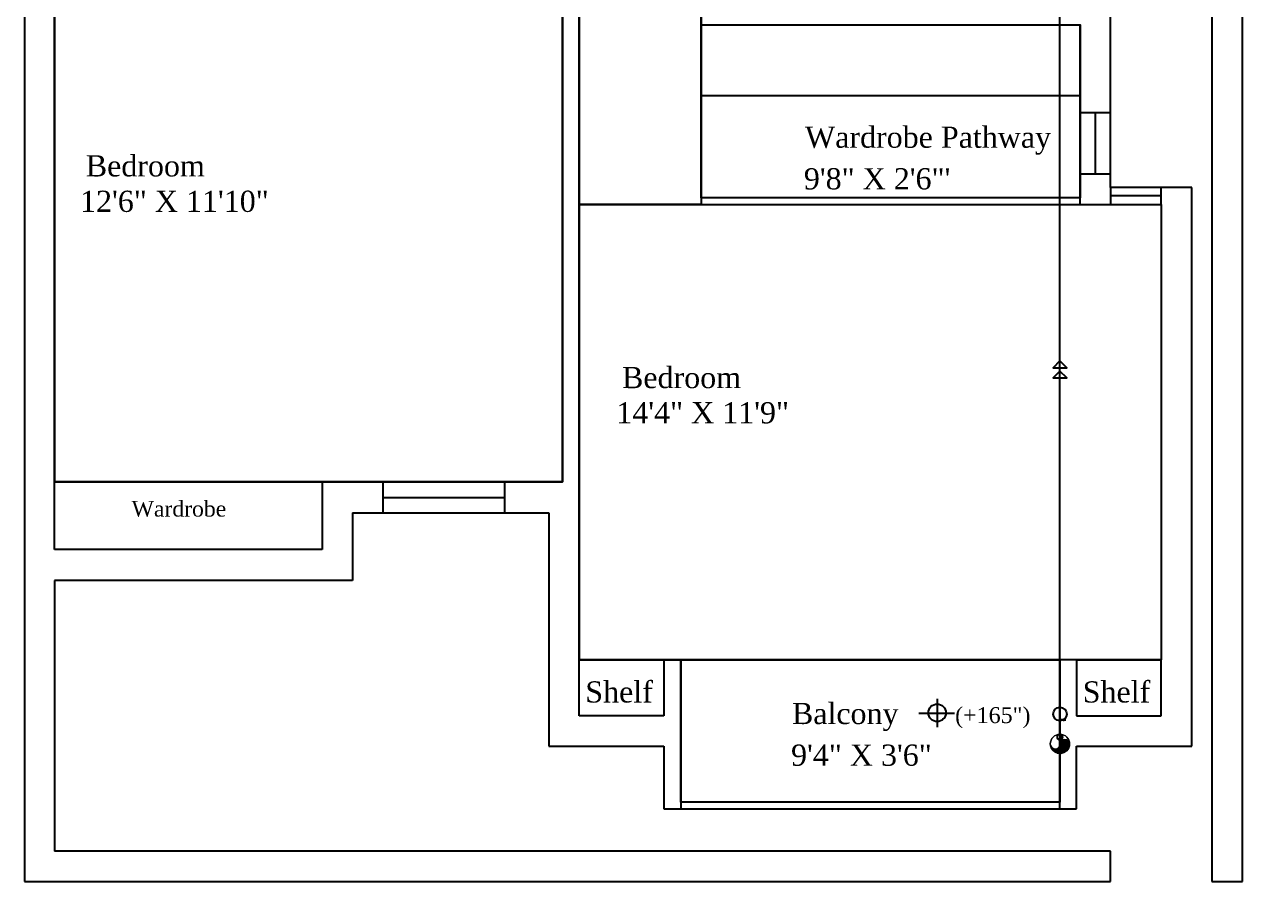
# Model space of a CAD drawing. Header units: millimetres. Extents: x 17285 to 18590, y 19555 to 20160.
# Drawn here: x 17732 to 18092, y 19555 to 19808.2 of the extents above; entities that cross this region are included whole.
import ezdxf

# ---------------------------------------------------------------- set-up
doc = ezdxf.new("R2010")
doc.units = ezdxf.units.MM
doc.header["$LTSCALE"] = 0.5
for name, color, linetype in [('Balcony2', 7, 'Continuous'), ('BedRoom2', 7, 'Continuous'), ('BedRoom3', 7, 'Continuous'), ('Boundary', 7, 'Continuous'), ('Shelf', 7, 'Continuous'), ('Soil Drain Pipe', 30, 'Continuous'), ('WalkinCloset', 7, 'Continuous'), ('Wardrobe2', 7, 'Continuous'), ('Waste Drain Pipe', 3, 'Continuous'), ('Windows', 7, 'Continuous')]:
    doc.layers.add(name, color=color, linetype=linetype)
doc.styles.add('PDF Romantic', font='romantic.ttf')
doc.styles.get("Standard").update_dxf_attribs({"font": 'txt.shx'})

# ---------------------------------------------------------------- blocks, each defined once
blk = doc.blocks.new('WPDT')
at = {"lineweight": 0}
for p, q in [((-53.1, -62.9), (-53.1, -62.9)), ((-53.1, -62.9), (-53.1, -62.9)), ((-53.1, -66.8), (-53.1, -66.8)), ((-53.1, -66.8), (-53.1, -66.8)), ((33.4, -106.1), (-2, -70.8)), ((-2, -70.8), (33.4, -106.1)), ((33.4, -106.1), (-2, -70.8)), ((-2, -70.8), (33.4, -106.1)), ((45.2, -94.3), (2, -55)), ((2, -55), (45.2, -94.3)), ((2, -59), (41.3, -98.3)), ((41.3, -98.3), (2, -59)), ((41.3, -98.3), (2, -62.9)), ((2, -62.9), (41.3, -98.3)), ((2, -66.8), (37.3, -102.2)), ((37.3, -102.2), (2, -66.8)), ((5.9, -43.2), (49.1, -86.5)), ((49.1, -86.5), (5.9, -43.2)), ((5.9, -47.2), (49.1, -90.4)), ((49.1, -90.4), (5.9, -47.2)), ((5.9, -51.1), (45.2, -94.3)), ((45.2, -94.3), (5.9, -51.1)), ((9.8, -43.2), (53.1, -86.5)), ((53.1, -86.5), (9.8, -43.2)), ((53.1, -78.6), (13.8, -39.3)), ((13.8, -39.3), (53.1, -82.6)), ((53.1, -82.6), (13.8, -39.3)), ((13.8, -39.3), (53.1, -78.6)), ((17.7, -35.4), (57, -74.7)), ((57, -74.7), (17.7, -35.4)), ((21.6, -35.4), (57, -70.8)), ((57, -70.8), (21.6, -35.4)), ((25.6, -35.4), (57, -66.8)), ((57, -66.8), (25.6, -35.4)), ((29.5, -31.4), (57, -62.9)), ((57, -62.9), (29.5, -31.4)), ((33.4, -31.4), (57, -59)), ((57, -59), (33.4, -31.4)), ((37.3, -35.4), (57, -51.1)), ((57, -51.1), (37.3, -35.4)), ((-53.1, -74.7), (-13.8, -114)), ((-13.8, -114), (-53.1, -74.7)), ((-49.1, -78.6), (-17.7, -110.1)), ((-17.7, -110.1), (-49.1, -78.6)), ((-45.2, -90.4), (-29.5, -106.1)), ((-29.5, -106.1), (-45.2, -90.4)), ((-37.3, -82.6), (-5.9, -114)), ((-5.9, -114), (-37.3, -82.6)), ((-29.5, -86.5), (-2, -114)), ((-2, -114), (-29.5, -86.5)), ((-25.5, -86.5), (2, -114)), ((2, -114), (-25.5, -86.5)), ((-21.6, -86.5), (5.9, -114)), ((5.9, -114), (-21.6, -86.5)), ((13.8, -114), (-17.7, -86.5)), ((-17.7, -86.5), (13.8, -114)), ((-13.8, -82.6), (13.8, -114)), ((13.8, -114), (-13.8, -82.6)), ((-9.8, -78.6), (21.6, -110.1)), ((21.6, -110.1), (-9.8, -78.6)), ((-9.8, -82.6), (17.7, -110.1)), ((17.7, -110.1), (-9.8, -82.6)), ((-5.9, -78.6), (25.6, -110.1)), ((25.6, -110.1), (-5.9, -78.6)), ((-2, -74.7), (29.5, -106.1)), ((29.5, -106.1), (-2, -74.7))]:
    blk.add_line(p, q, dxfattribs=at)
blk.add_circle((0, -57), 57, dxfattribs=at)
for centre, radius, start, end in [((0, -57), 57, 0.0052, 179.99961), ((-27.5, -57), 29.5, 181.1743, 358.8257), ((27.5, -60.9), 29.5, 6.17946, 173.8261)]:
    blk.add_arc(centre, radius, start, end, dxfattribs=at)
at = {"color": 3, "lineweight": 0}
blk.add_arc((-27.5, -57), 29.5, 181.1743, 358.8257, dxfattribs=at)
blk = doc.blocks.new('SPDT')
blk.add_circle((0, 0), 2)
blk.add_text('SPDT', height=0.5).set_placement((0, -2))
blk = doc.blocks.new('RPDT')
at = {"lineweight": 0}
for p, q in [((-81, -94), (-81, -94)), ((-81, -94), (-81, -94)), ((-77, -102), (-77, -102)), ((-77, -102), (-77, -102)), ((-77, -110), (-18, -169)), ((-18, -169), (-77, -110)), ((-73, -122), (-29, -165)), ((-29, -165), (-73, -122)), ((-65, -134), (-45, -157)), ((-45, -157), (-65, -134)), ((-53, -126), (-10, -169)), ((-10, -169), (-53, -126)), ((-45, -130), (-2, -169)), ((-2, -169), (-45, -130)), ((-37, -130), (6, -169)), ((6, -169), (-37, -130)), ((-29, -130), (10, -169)), ((10, -169), (-29, -130)), ((-26, -126), (18, -169)), ((18, -169), (-26, -126)), ((-22, -126), (22, -169)), ((22, -169), (-22, -126)), ((-18, -122), (29, -165)), ((29, -165), (-18, -122)), ((-14, -118), (33, -165)), ((33, -165), (-14, -118)), ((-10, -118), (37, -161)), ((37, -161), (-10, -118)), ((-6, -114), (41, -161)), ((41, -161), (-6, -114)), ((-2, -106), (49, -157)), ((49, -157), (-2, -106)), ((-2, -110), (45, -157)), ((45, -157), (-2, -110)), ((2, -86), (61, -145)), ((61, -145), (2, -86)), ((2, -94), (57, -149)), ((57, -149), (2, -94)), ((2, -98), (53, -153)), ((53, -153), (2, -98)), ((6, -79), (69, -138)), ((69, -138), (6, -79)), ((6, -83), (65, -142)), ((65, -142), (6, -83)), ((10, -67), (73, -130)), ((73, -130), (10, -67)), ((10, -71), (73, -134)), ((73, -134), (10, -71)), ((14, -63), (77, -126)), ((77, -126), (14, -63)), ((18, -63), (77, -122)), ((77, -122), (18, -63)), ((22, -59), (81, -118)), ((81, -118), (22, -59)), ((26, -55), (81, -114)), ((81, -114), (26, -55)), ((29, -55), (85, -106)), ((85, -106), (29, -55)), ((37, -51), (85, -102)), ((85, -102), (37, -51)), ((41, -51), (85, -94)), ((85, -94), (41, -51)), ((49, -51), (85, -90)), ((85, -90), (49, -51)), ((57, -55), (85, -79)), ((85, -79), (57, -55))]:
    blk.add_line(p, q, dxfattribs=at)
at = {"color": 6, "lineweight": 0}
for radius in [84.5, 80.6]:
    blk.add_circle((0, -85), radius, dxfattribs=at)
for centre, start, end in [((-39, -85), 181.1754, 358.8246), ((-39, -85), 181.1754, 358.8246), ((43, -92), 6.1794, 173.8256)]:
    blk.add_arc(centre, 41.3, start, end, dxfattribs=at)

msp = doc.modelspace()

# ---------------------------------------------------------------- linework, layer by layer
at = {"layer": 'Balcony2', "lineweight": 25}
for p, q in [((17925.99, 19620.45), (17925.99, 19576.54)), ((18038.02, 19620.45), (17925.99, 19620.45)), ((18038.02, 19576.54), (18038.02, 19620.45)), ((17996.34, 19604.79), (18006.83, 19604.79)), ((18038.02, 19578.5), (17925.99, 19578.5))]:
    msp.add_line(p, q, dxfattribs=at)
at = {"layer": 'Balcony2'}
msp.add_line((18001.73, 19608.97), (18001.73, 19600.59), dxfattribs=at)
msp.add_lwpolyline([(17925.99, 19620.45), (18038.02, 19620.45), (18038.02, 19578.5), (17925.99, 19578.5)], close=True, dxfattribs=at)
at = {"layer": 'Balcony2', "lineweight": 25}
msp.add_circle((18001.73, 19604.86), 2.59, dxfattribs=at)
at = {"layer": 'BedRoom2', "lineweight": 25}
for p, q in [((17891.03, 19877.93), (17891.03, 19673.04)), ((17740.96, 19673.04), (17740.96, 19814.99)), ((17891.03, 19673.04), (17819.98, 19673.04))]:
    msp.add_line(p, q, dxfattribs=at)
at = {"layer": 'BedRoom2'}
msp.add_lwpolyline([(17891.03, 19814.99), (17740.96, 19814.99), (17740.96, 19673.04), (17891.03, 19673.04)], close=True, dxfattribs=at)
at = {"layer": 'BedRoom3'}
for p, q in [((17895.93, 19877.93), (17895.93, 19620.45)), ((17932.01, 19754.99), (18067.95, 19754.99)), ((18067.95, 19754.99), (18067.95, 19620.45)), ((17920.96, 19620.45), (17925.99, 19620.45)), ((18042.91, 19620.45), (18038.02, 19620.45))]:
    msp.add_line(p, q, dxfattribs=at)
for points in [[(17895.93, 19877.93), (17932.01, 19877.93), (17932.01, 19754.99), (17895.93, 19754.99)], [(17895.93, 19754.99), (18067.95, 19754.99), (18067.95, 19620.45), (17895.93, 19620.45)]]:
    msp.add_lwpolyline(points, close=True, dxfattribs=at)
at = {"layer": 'Boundary', "lineweight": 25}
for p, q in [((17732.01, 20154.98), (17732.01, 19555)), ((18092, 19555), (18092, 20154.98)), ((18082.91, 20145.89), (18082.91, 19555)), ((18052.98, 19760.03), (18052.98, 19877.93)), ((18077.04, 19760.03), (18052.98, 19760.03)), ((18077.04, 19595), (18077.04, 19760.03)), ((17828.93, 19663.95), (17828.93, 19643.95)), ((17828.93, 19663.95), (17886.97, 19663.95)), ((17886.97, 19663.95), (17886.97, 19595)), ((17828.93, 19643.95), (17740.96, 19643.95)), ((17740.96, 19643.95), (17740.96, 19563.95)), ((17886.97, 19595), (17920.96, 19595)), ((17920.96, 19595), (17920.96, 19576.54)), ((18042.91, 19576.54), (18042.91, 19595)), ((18042.91, 19595), (18077.04, 19595)), ((17920.96, 19576.54), (18042.91, 19576.54)), ((18052.98, 19563.95), (17740.96, 19563.95)), ((18052.98, 19555), (18052.98, 19563.95)), ((17732.01, 19555), (18052.98, 19555)), ((18082.91, 19555), (18092, 19555))]:
    msp.add_line(p, q, dxfattribs=at)
at = {"layer": 'Shelf', "lineweight": 25}
for p, q in [((17895.93, 19603.95), (17895.93, 19620.45)), ((17920.96, 19620.45), (17920.96, 19603.95)), ((18042.91, 19620.45), (18042.91, 19603.95)), ((18067.95, 19603.95), (18067.95, 19620.45)), ((17920.96, 19603.95), (17895.93, 19603.95)), ((18042.91, 19603.95), (18067.95, 19603.95))]:
    msp.add_line(p, q, dxfattribs=at)
at = {"layer": 'Shelf'}
for p, q in [((17895.93, 19620.45), (17920.96, 19620.45)), ((18042.91, 19620.45), (18067.95, 19620.45))]:
    msp.add_line(p, q, dxfattribs=at)
at = {"layer": 'Soil Drain Pipe'}
msp.add_line((18038.02, 19604.5), (18038.02, 19813.04), dxfattribs=at)
msp.add_lwpolyline([(18038.02, 19708.77), (18036.02, 19706.77), (18040.02, 19706.77)], close=True, dxfattribs=at)
at = {"layer": 'WalkinCloset', "lineweight": 25}
for p, q in [((17932.01, 19808), (17932.01, 19813.04)), ((17932.01, 19808), (18044.03, 19808)), ((17932.01, 19787.02), (17932.01, 19808)), ((18044.03, 19754.99), (18044.03, 19808)), ((18044.03, 19787.02), (17932.01, 19787.02)), ((18044.03, 19756.95), (17932.01, 19756.95)), ((17932.01, 19756.95), (17932.01, 19754.99))]:
    msp.add_line(p, q, dxfattribs=at)
at = {"layer": 'WalkinCloset'}
msp.add_lwpolyline([(17932.01, 19808), (18044.03, 19808), (18044.03, 19756.95), (17932.01, 19756.95)], close=True, dxfattribs=at)
at = {"layer": 'Wardrobe2'}
for p in [(17819.98, 19673.04), (17740.96, 19653.04)]:
    msp.add_line(p, (17740.96, 19673.04), dxfattribs=at)
at = {"layer": 'Wardrobe2', "lineweight": 25}
for p, q in [((17819.98, 19673.04), (17819.98, 19653.04)), ((17819.98, 19653.04), (17740.96, 19653.04))]:
    msp.add_line(p, q, dxfattribs=at)
at = {"layer": 'Waste Drain Pipe'}
msp.add_line((18038.02, 19598.5), (18038.02, 19813.04), dxfattribs=at)
msp.add_lwpolyline([(18038.02, 19705.77), (18036.02, 19703.77), (18040.02, 19703.77)], close=True, dxfattribs=at)
at = {"layer": 'Windows', "lineweight": 25}
for p, q in [((18052.98, 19781.99), (18044.03, 19781.99)), ((18048.51, 19763.95), (18048.51, 19781.99)), ((18052.98, 19763.95), (18044.03, 19763.95)), ((18067.95, 19757.51), (18052.98, 19757.51)), ((17838.03, 19663.95), (17838.03, 19673.04)), ((17873.97, 19663.95), (17873.97, 19673.04)), ((17838.03, 19668.42), (17873.97, 19668.42))]:
    msp.add_line(p, q, dxfattribs=at)
at = {"layer": 'Windows'}
for p, q in [((18052.98, 19760.03), (18052.98, 19754.99)), ((18067.95, 19754.99), (18067.95, 19760.03))]:
    msp.add_line(p, q, dxfattribs=at)

# ---------------------------------------------------------------- block references
msp.add_blockref('SPDT', (18038.02, 19604.5))
at = {"xscale": 0.05, "yscale": 0.05, "zscale": 0.05}
msp.add_blockref('WPDT', (18038.02, 19598.5), dxfattribs=at)
at = {"layer": 'Balcony2', "xscale": 0.01, "yscale": 0.01, "zscale": 0.01}
msp.add_blockref('RPDT', (18038.02, 19598.5), dxfattribs=at)

# ---------------------------------------------------------------- texts
at = {"layer": 'Balcony2', "style": 'PDF Romantic'}
for s, height, p in [('Balcony', 6.259, (17958.82, 19601.52)), ('(+165")', 4.694, (18007.05, 19601.82)), ('9\'4" X 3\'6"', 6.2591, (17958.57, 19589.22))]:
    msp.add_text(s, height=height, dxfattribs=at).set_placement(p)
at = {"layer": 'BedRoom2', "style": 'PDF Romantic'}
for s, height, p in [('Bedroom', 6.259, (17750.16, 19763.25)), ('12\'6" X 11\'10"', 6.2591, (17748.47, 19752.78))]:
    msp.add_text(s, height=height, dxfattribs=at).set_placement(p)
at = {"layer": 'BedRoom3', "style": 'PDF Romantic'}
for s, height, p in [('Bedroom', 6.259, (17908.62, 19700.73)), ('14\'4" X 11\'9"', 6.2591, (17906.93, 19690.34))]:
    msp.add_text(s, height=height, dxfattribs=at).set_placement(p)
at = {"layer": 'Shelf', "style": 'PDF Romantic'}
for p in [(17897.77, 19607.89), (18044.75, 19607.89)]:
    msp.add_text('Shelf', height=6.259, dxfattribs=at).set_placement(p)
at = {"layer": 'WalkinCloset', "style": 'PDF Romantic'}
for s, p in [('Wardrobe Pathway', (17962.69, 19771.72)), ('9\'8" X 2\'6"\'', (17962.35, 19759.43))]:
    msp.add_text(s, height=6.2591, dxfattribs=at).set_placement(p)
at = {"layer": 'Wardrobe2', "style": 'PDF Romantic'}
msp.add_text('Wardrobe', height=4.632, dxfattribs=at).set_placement((17763.7, 19662.8))

doc.saveas('drawing.dxf')
